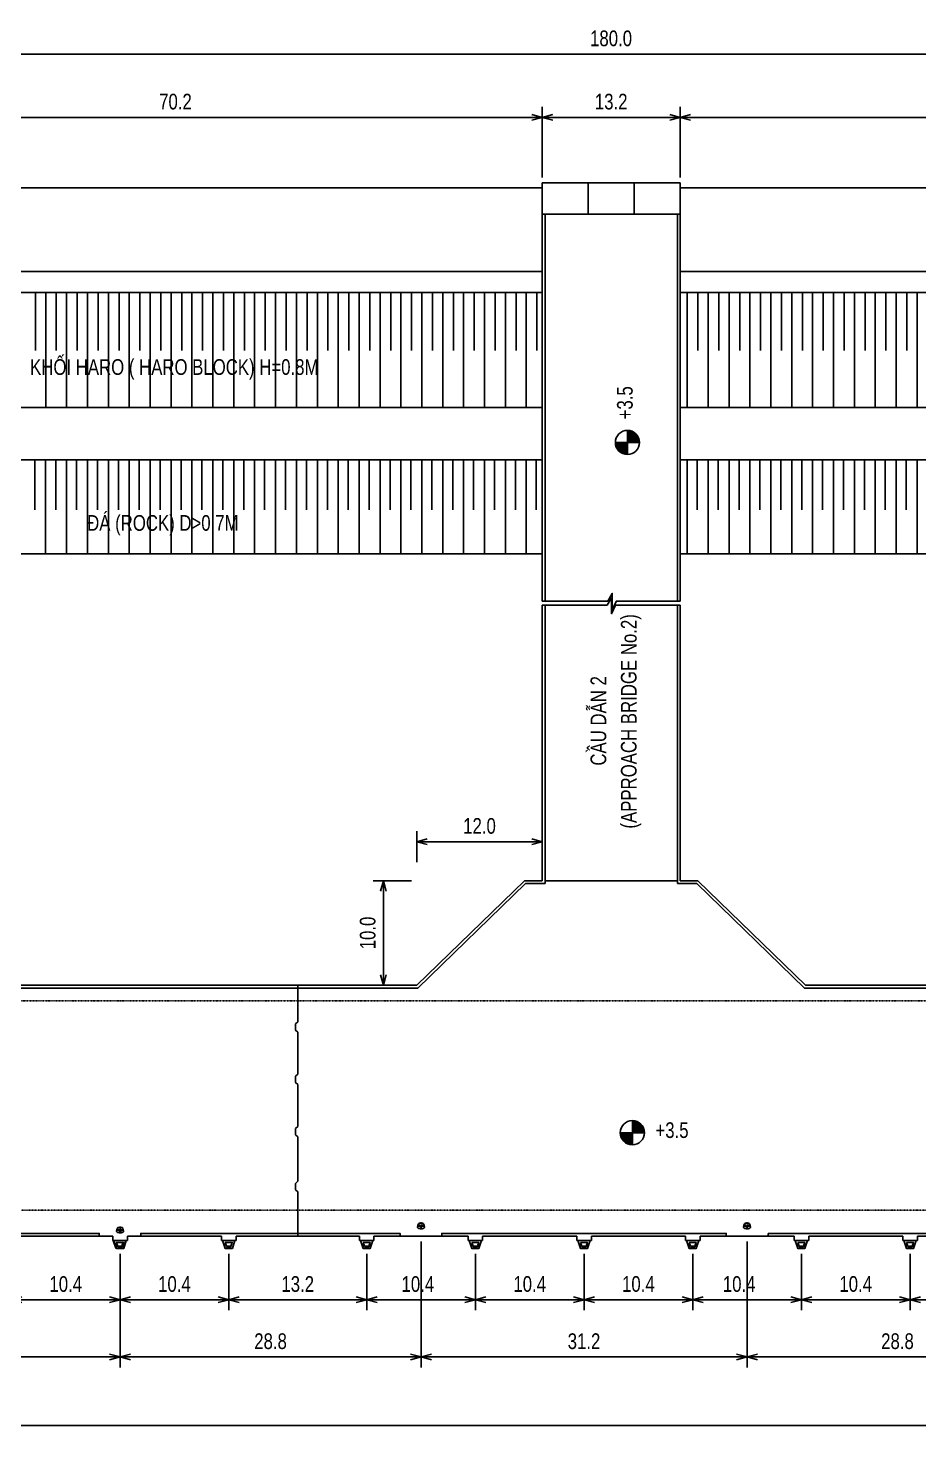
# Model space of a CAD drawing. Header units: millimetres. Extents: x -219544 to 1876052, y -110495 to 144706.
# Drawn here: x -138421 to -53174, y -1960 to 132669 of the extents above; entities that cross this region are included whole.
import ezdxf
from ezdxf.enums import TextEntityAlignment as Align

# ---------------------------------------------------------------- set-up
doc = ezdxf.new("R2010")
doc.units = ezdxf.units.MM
doc.header["$LTSCALE"] = 3
doc.header["$MEASUREMENT"] = 0
for name, pattern in [('CENTER', [2, 1.25, -0.25, 0.25, -0.25]), ('DASHDOTX2', [2, 1, -0.5, 0, -0.5]), ('HIDDEN', [0.375, 0.25, -0.125])]:
    doc.linetypes.add(name, pattern=pattern)
doc.layers.get('0').update_dxf_attribs({"linetype": 'CONTINUOUS'})
doc.layers.get('DEFPOINTS').update_dxf_attribs({"linetype": 'CONTINUOUS'})
for name, color, linetype in [('BELT', 6, 'CONTINUOUS'), ('BORDER', 10, 'CONTINUOUS'), ('CENTER', 1, 'CENTER'), ('DIM-HATCH', 2, 'CONTINUOUS'), ('FRAME', 1, 'CONTINUOUS'), ('MAINLINE', 1, 'CONTINUOUS'), ('point hai do', 105, 'CONTINUOUS')]:
    doc.layers.add(name, color=color, linetype=linetype)
doc.styles.add('TXT3', font='vn_vni.shx', dxfattribs={"width": 0.8})
doc.dimstyles.get("Standard").update_dxf_attribs({"dimtxt": 1500, "dimasz": 1000, "dimexe": 1000, "dimexo": 500, "dimgap": 750, "dimtad": 1, "dimdec": 1, "dimlfac": 0.001, "dimzin": 0, "dimdsep": 46, "dimtxsty": 'TXT3', "dimblk": 'OPEN30', "dimcen": 1500, "dimadec": 0, "dimazin": 0, "dimtfac": 0.75, "dimtdec": 1, "dimtmove": 2, "dimatfit": 3, "dimldrblk": 'OPEN30', "dimfxl": 1, "dimtolj": 1, "dimtzin": 0, "dimarcsym": 0})

# ---------------------------------------------------------------- blocks, each defined once
blk = doc.blocks.new('_Open30')
at = {"color": 0, "linetype": 'ByBlock', "lineweight": -2}
for p, q in [((-1, 0.27), (0, 0)), ((0, 0), (-1, -0.27)), ((0, 0), (-1, 0))]:
    blk.add_line(p, q, dxfattribs=at)
blk = doc.blocks.new('*D27')
at = {"color": 0, "lineweight": -2}
for p, q in [((-89220, 118381), (-89220, 125135)), ((-88220, 124135), (-77020, 124135)), ((-76020, 118381), (-76020, 125135))]:
    blk.add_line(p, q, dxfattribs=at)
at = {"layer": 'DEFPOINTS', "color": 0}
for p in [(-76020, 124135), (-89220, 117881), (-76020, 117881)]:
    blk.add_point(p, dxfattribs=at)
at = {"color": 0, "lineweight": -2, "xscale": 1000, "yscale": 1000, "zscale": 1000, "rotation": 180}
blk.add_blockref('_Open30', (-89220, 124135), dxfattribs=at)
at = {"color": 0, "lineweight": -2, "xscale": 1000, "yscale": 1000, "zscale": 1000}
blk.add_blockref('_Open30', (-76020, 124135), dxfattribs=at)
at = {"color": 0, "insert": (-82620, 125635), "char_height": 1500, "attachment_point": 5, "style": 'TXT3'}
blk.add_mtext('\\A1;13.2', dxfattribs=at)
blk = doc.blocks.new('*D32')
at = {"color": 0, "lineweight": -2}
for p, q in [((-101220, 52893), (-101220, 55863)), ((-89220, 52893), (-89220, 55863)), ((-90220, 54863), (-100220, 54863))]:
    blk.add_line(p, q, dxfattribs=at)
at = {"layer": 'DEFPOINTS', "color": 0}
for p in [(-101220, 54863), (-101220, 52393), (-89220, 52393)]:
    blk.add_point(p, dxfattribs=at)
at = {"color": 0, "lineweight": -2, "xscale": 1000, "yscale": 1000, "zscale": 1000, "rotation": 180}
blk.add_blockref('_Open30', (-101220, 54863), dxfattribs=at)
at = {"color": 0, "lineweight": -2, "xscale": 1000, "yscale": 1000, "zscale": 1000}
blk.add_blockref('_Open30', (-89220, 54863), dxfattribs=at)
at = {"color": 0, "insert": (-95220, 56363), "char_height": 1500, "attachment_point": 5, "style": 'TXT3'}
blk.add_mtext('\\A1;12.0', dxfattribs=at)
blk = doc.blocks.new('*D33')
at = {"color": 0, "lineweight": -2}
for p, q in [((-101746, 51133), (-105415, 51133)), ((-104415, 50133), (-104415, 42133)), ((-101746, 41133), (-105415, 41133))]:
    blk.add_line(p, q, dxfattribs=at)
at = {"layer": 'DEFPOINTS', "color": 0}
for p in [(-101246, 51133), (-104415, 41133), (-101246, 41133)]:
    blk.add_point(p, dxfattribs=at)
at = {"color": 0, "lineweight": -2, "xscale": 1000, "yscale": 1000, "zscale": 1000}
for p, rotation in [((-104415, 51133), 90), ((-104415, 41133), 270)]:
    blk.add_blockref('_Open30', p, dxfattribs=dict(at, rotation=rotation))
at = {"color": 0, "insert": (-105915, 46133), "char_height": 1500, "attachment_point": 5, "rotation": 90, "style": 'TXT3'}
blk.add_mtext('\\A1;10.0', dxfattribs=at)
blk = doc.blocks.new('75t')
at = {"layer": 'BELT'}
for p, q in [((-336, -124), (-308, 26)), ((-300, 50), (-246, 144)), ((-246, 144), (-221, 187)), ((-182, 221), (-117, 244)), ((175, 244), (-175, 244)), ((-117, 244), (-25, 277)), ((25, 277), (117, 244)), ((117, 244), (182, 221)), ((221, 187), (246, 144)), ((246, 144), (300, 50)), ((308, 26), (336, -124)), ((95, -281), (-95, -281))]:
    blk.add_line(p, q, dxfattribs=at)
for centre, major_axis, start_param, end_param in [((-234, 12), (75, 0), 2.6248689, 2.9562161), ((-175, 169), (-75, 0), -1.5707958, 0.9489753), ((-156, 150), (-75, 0), -1.2252368, -0.5166912), ((-346, -70), (219, 0), 0.199595, 0.9489732), ((0, 206), (75, 0), 1.2252407, 1.9163519), ((0, 0), (-21.9, 0), 3.1415966, 9.4247819), ((346, -70), (-219, 0), -0.9489732, -0.199595), ((175, 169), (75, 0), -0.9489753, 1.5707958), ((156, 150), (75, 0), 0.5166912, 1.2252368), ((234, 12), (-75, 0), 3.3269692, 3.6583164), ((-262, -137), (-75, 0), -0.1853474, 0.7902464), ((-95, 31), (312, 0), 3.9318379, 4.7123883), ((0, 0), (-134, 0), 0.1995966, 2.941996), ((95, 31), (-312, 0), 1.570797, 2.3513474), ((262, -137), (75, 0), -0.7902464, 0.1853474)]:
    blk.add_ellipse(centre, major_axis=major_axis, ratio=0.9999999, start_param=start_param, end_param=end_param, dxfattribs=at)
at = {"layer": 'CENTER'}
for p, q in [((0, -302), (0, 306)), ((0, 144), (0, 269)), ((364, -25), (-364, -25))]:
    blk.add_line(p, q, dxfattribs=at)
blk = doc.blocks.new('*D36')
at = {"color": 0, "lineweight": -2}
for p, q in [((-172620, 10355), (-172620, -1960)), ((127380, 10355), (127380, -1960)), ((-171620, -960), (126380, -960))]:
    blk.add_line(p, q, dxfattribs=at)
at = {"layer": 'DEFPOINTS', "color": 0}
for p in [(-172620, 10855), (127380, 10855), (127380, -960)]:
    blk.add_point(p, dxfattribs=at)
at = {"color": 0, "lineweight": -2, "xscale": 1000, "yscale": 1000, "zscale": 1000, "rotation": 180}
blk.add_blockref('_Open30', (-172620, -960), dxfattribs=at)
at = {"color": 0, "lineweight": -2, "xscale": 1000, "yscale": 1000, "zscale": 1000}
blk.add_blockref('_Open30', (127380, -960), dxfattribs=at)
at = {"color": 0, "insert": (-22620, 540), "char_height": 1500, "attachment_point": 5, "style": 'TXT3'}
blk.add_mtext('\\A1;300.0', dxfattribs=at)
blk = doc.blocks.new('*D59')
at = {"color": 0, "lineweight": -2}
for p, q in [((-140020, 15462), (-140020, 10052)), ((-129620, 15462), (-129620, 10052)), ((-139020, 11052), (-130620, 11052))]:
    blk.add_line(p, q, dxfattribs=at)
at = {"layer": 'DEFPOINTS', "color": 0}
for p in [(-140020, 15962), (-129620, 15962), (-129620, 11052)]:
    blk.add_point(p, dxfattribs=at)
at = {"color": 0, "lineweight": -2, "xscale": 1000, "yscale": 1000, "zscale": 1000, "rotation": 180}
blk.add_blockref('_Open30', (-140020, 11052), dxfattribs=at)
at = {"color": 0, "lineweight": -2, "xscale": 1000, "yscale": 1000, "zscale": 1000}
blk.add_blockref('_Open30', (-129620, 11052), dxfattribs=at)
at = {"color": 0, "insert": (-134820, 12552), "char_height": 1500, "attachment_point": 5, "style": 'TXT3'}
blk.add_mtext('\\A1;10.4', dxfattribs=at)
blk = doc.blocks.new('*D60')
at = {"color": 0, "lineweight": -2}
for p, q in [((-129620, 15462), (-129620, 10052)), ((-119220, 15462), (-119220, 10052)), ((-128620, 11052), (-120220, 11052))]:
    blk.add_line(p, q, dxfattribs=at)
at = {"layer": 'DEFPOINTS', "color": 0}
for p in [(-129620, 15962), (-119220, 15962), (-119220, 11052)]:
    blk.add_point(p, dxfattribs=at)
at = {"color": 0, "lineweight": -2, "xscale": 1000, "yscale": 1000, "zscale": 1000, "rotation": 180}
blk.add_blockref('_Open30', (-129620, 11052), dxfattribs=at)
at = {"color": 0, "lineweight": -2, "xscale": 1000, "yscale": 1000, "zscale": 1000}
blk.add_blockref('_Open30', (-119220, 11052), dxfattribs=at)
at = {"color": 0, "insert": (-124420, 12552), "char_height": 1500, "attachment_point": 5, "style": 'TXT3'}
blk.add_mtext('\\A1;10.4', dxfattribs=at)
blk = doc.blocks.new('*D61')
at = {"color": 0, "lineweight": -2}
for p, q in [((-119220, 15462), (-119220, 10052)), ((-106020, 15462), (-106020, 10052)), ((-118220, 11052), (-107020, 11052))]:
    blk.add_line(p, q, dxfattribs=at)
at = {"layer": 'DEFPOINTS', "color": 0}
for p in [(-119220, 15962), (-106020, 15962), (-106020, 11052)]:
    blk.add_point(p, dxfattribs=at)
at = {"color": 0, "lineweight": -2, "xscale": 1000, "yscale": 1000, "zscale": 1000, "rotation": 180}
blk.add_blockref('_Open30', (-119220, 11052), dxfattribs=at)
at = {"color": 0, "lineweight": -2, "xscale": 1000, "yscale": 1000, "zscale": 1000}
blk.add_blockref('_Open30', (-106020, 11052), dxfattribs=at)
at = {"color": 0, "insert": (-112620, 12552), "char_height": 1500, "attachment_point": 5, "style": 'TXT3'}
blk.add_mtext('\\A1;13.2', dxfattribs=at)
blk = doc.blocks.new('*D62')
at = {"color": 0, "lineweight": -2}
for p, q in [((-106020, 15462), (-106020, 10052)), ((-95620, 15462), (-95620, 10052)), ((-105020, 11052), (-96620, 11052))]:
    blk.add_line(p, q, dxfattribs=at)
at = {"layer": 'DEFPOINTS', "color": 0}
for p in [(-106020, 15962), (-95620, 15962), (-95620, 11052)]:
    blk.add_point(p, dxfattribs=at)
at = {"color": 0, "lineweight": -2, "xscale": 1000, "yscale": 1000, "zscale": 1000, "rotation": 180}
blk.add_blockref('_Open30', (-106020, 11052), dxfattribs=at)
at = {"color": 0, "lineweight": -2, "xscale": 1000, "yscale": 1000, "zscale": 1000}
blk.add_blockref('_Open30', (-95620, 11052), dxfattribs=at)
at = {"color": 0, "insert": (-101122, 12552), "char_height": 1500, "attachment_point": 5, "style": 'TXT3'}
blk.add_mtext('\\A1;10.4', dxfattribs=at)
blk = doc.blocks.new('*D63')
at = {"color": 0, "lineweight": -2}
for p, q in [((-95620, 15462), (-95620, 10052)), ((-85220, 15462), (-85220, 10052)), ((-94620, 11052), (-86220, 11052))]:
    blk.add_line(p, q, dxfattribs=at)
at = {"layer": 'DEFPOINTS', "color": 0}
for p in [(-95620, 15962), (-85220, 15962), (-85220, 11052)]:
    blk.add_point(p, dxfattribs=at)
at = {"color": 0, "lineweight": -2, "xscale": 1000, "yscale": 1000, "zscale": 1000, "rotation": 180}
blk.add_blockref('_Open30', (-95620, 11052), dxfattribs=at)
at = {"color": 0, "lineweight": -2, "xscale": 1000, "yscale": 1000, "zscale": 1000}
blk.add_blockref('_Open30', (-85220, 11052), dxfattribs=at)
at = {"color": 0, "insert": (-90420, 12552), "char_height": 1500, "attachment_point": 5, "style": 'TXT3'}
blk.add_mtext('\\A1;10.4', dxfattribs=at)
blk = doc.blocks.new('*D64')
at = {"color": 0, "lineweight": -2}
for p, q in [((-85220, 15462), (-85220, 10052)), ((-74820, 15462), (-74820, 10052)), ((-84220, 11052), (-75820, 11052))]:
    blk.add_line(p, q, dxfattribs=at)
at = {"layer": 'DEFPOINTS', "color": 0}
for p in [(-85220, 15962), (-74820, 15962), (-74820, 11052)]:
    blk.add_point(p, dxfattribs=at)
at = {"color": 0, "lineweight": -2, "xscale": 1000, "yscale": 1000, "zscale": 1000, "rotation": 180}
blk.add_blockref('_Open30', (-85220, 11052), dxfattribs=at)
at = {"color": 0, "lineweight": -2, "xscale": 1000, "yscale": 1000, "zscale": 1000}
blk.add_blockref('_Open30', (-74820, 11052), dxfattribs=at)
at = {"color": 0, "insert": (-80020, 12552), "char_height": 1500, "attachment_point": 5, "style": 'TXT3'}
blk.add_mtext('\\A1;10.4', dxfattribs=at)
blk = doc.blocks.new('*D65')
at = {"color": 0, "lineweight": -2}
for p, q in [((-74820, 15462), (-74820, 10052)), ((-64420, 15462), (-64420, 10052)), ((-73820, 11052), (-65420, 11052))]:
    blk.add_line(p, q, dxfattribs=at)
at = {"layer": 'DEFPOINTS', "color": 0}
for p in [(-74820, 15962), (-64420, 15962), (-64420, 11052)]:
    blk.add_point(p, dxfattribs=at)
at = {"color": 0, "lineweight": -2, "xscale": 1000, "yscale": 1000, "zscale": 1000, "rotation": 180}
blk.add_blockref('_Open30', (-74820, 11052), dxfattribs=at)
at = {"color": 0, "lineweight": -2, "xscale": 1000, "yscale": 1000, "zscale": 1000}
blk.add_blockref('_Open30', (-64420, 11052), dxfattribs=at)
at = {"color": 0, "insert": (-70371, 12552), "char_height": 1500, "attachment_point": 5, "style": 'TXT3'}
blk.add_mtext('\\A1;10.4', dxfattribs=at)
blk = doc.blocks.new('*D66')
at = {"color": 0, "lineweight": -2}
for p, q in [((-64420, 15462), (-64420, 10052)), ((-54020, 15462), (-54020, 10052)), ((-63420, 11052), (-55020, 11052))]:
    blk.add_line(p, q, dxfattribs=at)
at = {"layer": 'DEFPOINTS', "color": 0}
for p in [(-64420, 15962), (-54020, 15962), (-54020, 11052)]:
    blk.add_point(p, dxfattribs=at)
at = {"color": 0, "lineweight": -2, "xscale": 1000, "yscale": 1000, "zscale": 1000, "rotation": 180}
blk.add_blockref('_Open30', (-64420, 11052), dxfattribs=at)
at = {"color": 0, "lineweight": -2, "xscale": 1000, "yscale": 1000, "zscale": 1000}
blk.add_blockref('_Open30', (-54020, 11052), dxfattribs=at)
at = {"color": 0, "insert": (-59220, 12552), "char_height": 1500, "attachment_point": 5, "style": 'TXT3'}
blk.add_mtext('\\A1;10.4', dxfattribs=at)
blk = doc.blocks.new('*D67')
at = {"color": 0, "lineweight": -2}
for p, q in [((-54020, 15462), (-54020, 10052)), ((-46020, 15462), (-46020, 10052)), ((-53020, 11052), (-47020, 11052))]:
    blk.add_line(p, q, dxfattribs=at)
at = {"layer": 'DEFPOINTS', "color": 0}
for p in [(-54020, 15962), (-46020, 15962), (-46020, 11052)]:
    blk.add_point(p, dxfattribs=at)
at = {"color": 0, "lineweight": -2, "xscale": 1000, "yscale": 1000, "zscale": 1000, "rotation": 180}
blk.add_blockref('_Open30', (-54020, 11052), dxfattribs=at)
at = {"color": 0, "lineweight": -2, "xscale": 1000, "yscale": 1000, "zscale": 1000}
blk.add_blockref('_Open30', (-46020, 11052), dxfattribs=at)
at = {"color": 0, "insert": (-50020, 12552), "char_height": 1500, "attachment_point": 5, "style": 'TXT3'}
blk.add_mtext('\\A1;8.0', dxfattribs=at)
blk = doc.blocks.new('*D87')
at = {"layer": 'DEFPOINTS', "color": 0}
for p in [(-89220, 124135), (-159420, 117881), (-89220, 117881)]:
    blk.add_point(p, dxfattribs=at)
at = {"layer": 'FRAME', "color": 0, "lineweight": -2}
for p, q in [((-159420, 118381), (-159420, 125135)), ((-158420, 124135), (-90220, 124135)), ((-89220, 118381), (-89220, 125135))]:
    blk.add_line(p, q, dxfattribs=at)
at = {"layer": 'FRAME', "color": 0, "lineweight": -2, "xscale": 1000, "yscale": 1000, "zscale": 1000, "rotation": 180}
blk.add_blockref('_Open30', (-159420, 124135), dxfattribs=at)
at = {"layer": 'FRAME', "color": 0, "lineweight": -2, "xscale": 1000, "yscale": 1000, "zscale": 1000}
blk.add_blockref('_Open30', (-89220, 124135), dxfattribs=at)
at = {"layer": 'FRAME', "color": 0, "insert": (-124320, 125635), "char_height": 1500, "attachment_point": 5, "style": 'TXT3'}
blk.add_mtext('\\A1;70.2', dxfattribs=at)
blk = doc.blocks.new('*D88')
at = {"layer": 'DEFPOINTS', "color": 0}
for p in [(-5846, 124135), (-76020, 117881), (-5846, 117881)]:
    blk.add_point(p, dxfattribs=at)
at = {"layer": 'FRAME', "color": 0, "lineweight": -2}
for p, q in [((-76020, 118381), (-76020, 125135)), ((-75020, 124135), (-6846, 124135)), ((-5846, 118381), (-5846, 125135))]:
    blk.add_line(p, q, dxfattribs=at)
at = {"layer": 'FRAME', "color": 0, "lineweight": -2, "xscale": 1000, "yscale": 1000, "zscale": 1000, "rotation": 180}
blk.add_blockref('_Open30', (-76020, 124135), dxfattribs=at)
at = {"layer": 'FRAME', "color": 0, "lineweight": -2, "xscale": 1000, "yscale": 1000, "zscale": 1000}
blk.add_blockref('_Open30', (-5846, 124135), dxfattribs=at)
at = {"layer": 'FRAME', "color": 0, "insert": (-40933, 125635), "char_height": 1500, "attachment_point": 5, "style": 'TXT3'}
blk.add_mtext('\\A1;70.2', dxfattribs=at)
blk = doc.blocks.new('*D89')
at = {"color": 0, "lineweight": -2}
for p, q in [((-172620, 122453), (-172620, 131184)), ((7354, 122453), (7354, 131184)), ((-171620, 130184), (6354, 130184))]:
    blk.add_line(p, q, dxfattribs=at)
at = {"layer": 'DEFPOINTS', "color": 0}
for p in [(7354, 130184), (-172620, 121953), (7354, 121953)]:
    blk.add_point(p, dxfattribs=at)
at = {"color": 0, "lineweight": -2, "xscale": 1000, "yscale": 1000, "zscale": 1000, "rotation": 180}
blk.add_blockref('_Open30', (-172620, 130184), dxfattribs=at)
at = {"color": 0, "lineweight": -2, "xscale": 1000, "yscale": 1000, "zscale": 1000}
blk.add_blockref('_Open30', (7354, 130184), dxfattribs=at)
at = {"color": 0, "insert": (-82633, 131684), "char_height": 1500, "attachment_point": 5, "style": 'TXT3'}
blk.add_mtext('\\A1;180.0', dxfattribs=at)
blk = doc.blocks.new('*D90')
at = {"layer": 'DEFPOINTS', "color": 0}
for p in [(-171220, 15962), (-129620, 15962), (-129620, 5582)]:
    blk.add_point(p, dxfattribs=at)
at = {"layer": 'FRAME', "color": 0, "lineweight": -2}
for p, q in [((-171220, 15462), (-171220, 4582)), ((-129620, 15462), (-129620, 4582)), ((-170220, 5582), (-130620, 5582))]:
    blk.add_line(p, q, dxfattribs=at)
at = {"layer": 'FRAME', "color": 0, "lineweight": -2, "xscale": 1000, "yscale": 1000, "zscale": 1000, "rotation": 180}
blk.add_blockref('_Open30', (-171220, 5582), dxfattribs=at)
at = {"layer": 'FRAME', "color": 0, "lineweight": -2, "xscale": 1000, "yscale": 1000, "zscale": 1000}
blk.add_blockref('_Open30', (-129620, 5582), dxfattribs=at)
at = {"layer": 'FRAME', "color": 0, "insert": (-150420, 7082), "char_height": 1500, "attachment_point": 5, "style": 'TXT3'}
blk.add_mtext('\\A1;41.6', dxfattribs=at)
blk = doc.blocks.new('*D91')
at = {"layer": 'DEFPOINTS', "color": 0}
for p in [(-100820, 17133), (-129620, 15962), (-100820, 5582)]:
    blk.add_point(p, dxfattribs=at)
at = {"layer": 'FRAME', "color": 0, "lineweight": -2}
for p, q in [((-100820, 16633), (-100820, 4582)), ((-129620, 15462), (-129620, 4582)), ((-128620, 5582), (-101820, 5582))]:
    blk.add_line(p, q, dxfattribs=at)
at = {"layer": 'FRAME', "color": 0, "lineweight": -2, "xscale": 1000, "yscale": 1000, "zscale": 1000, "rotation": 180}
blk.add_blockref('_Open30', (-129620, 5582), dxfattribs=at)
at = {"layer": 'FRAME', "color": 0, "lineweight": -2, "xscale": 1000, "yscale": 1000, "zscale": 1000}
blk.add_blockref('_Open30', (-100820, 5582), dxfattribs=at)
at = {"layer": 'FRAME', "color": 0, "insert": (-115220, 7082), "char_height": 1500, "attachment_point": 5, "style": 'TXT3'}
blk.add_mtext('\\A1;28.8', dxfattribs=at)
blk = doc.blocks.new('*D92')
at = {"layer": 'DEFPOINTS', "color": 0}
for p in [(-100820, 17133), (-69620, 17133), (-69620, 5582)]:
    blk.add_point(p, dxfattribs=at)
at = {"layer": 'FRAME', "color": 0, "lineweight": -2}
for p, q in [((-100820, 16633), (-100820, 4582)), ((-69620, 16633), (-69620, 4582)), ((-99820, 5582), (-70620, 5582))]:
    blk.add_line(p, q, dxfattribs=at)
at = {"layer": 'FRAME', "color": 0, "lineweight": -2, "xscale": 1000, "yscale": 1000, "zscale": 1000, "rotation": 180}
blk.add_blockref('_Open30', (-100820, 5582), dxfattribs=at)
at = {"layer": 'FRAME', "color": 0, "lineweight": -2, "xscale": 1000, "yscale": 1000, "zscale": 1000}
blk.add_blockref('_Open30', (-69620, 5582), dxfattribs=at)
at = {"layer": 'FRAME', "color": 0, "insert": (-85220, 7082), "char_height": 1500, "attachment_point": 5, "style": 'TXT3'}
blk.add_mtext('\\A1;31.2', dxfattribs=at)
blk = doc.blocks.new('*D93')
at = {"layer": 'DEFPOINTS', "color": 0}
for p in [(-69620, 17133), (-40820, 17133), (-40820, 5582)]:
    blk.add_point(p, dxfattribs=at)
at = {"layer": 'FRAME', "color": 0, "lineweight": -2}
for p, q in [((-69620, 16633), (-69620, 4582)), ((-40820, 16633), (-40820, 4582)), ((-68620, 5582), (-41820, 5582))]:
    blk.add_line(p, q, dxfattribs=at)
at = {"layer": 'FRAME', "color": 0, "lineweight": -2, "xscale": 1000, "yscale": 1000, "zscale": 1000, "rotation": 180}
blk.add_blockref('_Open30', (-69620, 5582), dxfattribs=at)
at = {"layer": 'FRAME', "color": 0, "lineweight": -2, "xscale": 1000, "yscale": 1000, "zscale": 1000}
blk.add_blockref('_Open30', (-40820, 5582), dxfattribs=at)
at = {"layer": 'FRAME', "color": 0, "insert": (-55220, 7082), "char_height": 1500, "attachment_point": 5, "style": 'TXT3'}
blk.add_mtext('\\A1;28.8', dxfattribs=at)

msp = doc.modelspace()

# ---------------------------------------------------------------- hatches: boundary and pattern name
at = {"layer": 'point hai do'}
h = msp.add_hatch(dxfattribs=at)
h.set_pattern_fill('ANSI31', color=1, scale=375, style=0)
h.set_pattern_definition([(45, (-188224984.655, -677307952.914), (-33.145630368, 33.145630368), [])])
h.paths.add_polyline_path([(-81064.34, 91887.77), (-81064.34, 93044.94), (-82221.5, 93044.94, 0.414213562)])
h.paths.add_polyline_path([(-79907.17, 93044.94, 0.414213562), (-81064.34, 94202.1), (-81064.34, 93044.94)])
h = msp.add_hatch(dxfattribs=at)
h.set_pattern_fill('ANSI31', color=1, scale=375, style=0)
h.set_pattern_definition([(45, (-188224513.21, -677373969.54), (-33.145630368, 33.145630368), [])])
h.paths.add_polyline_path([(-80592.89, 25871.14), (-80592.89, 27028.31), (-81750.06, 27028.31, 0.414213562)])
h.paths.add_polyline_path([(-79435.72, 27028.31, 0.414213562), (-80592.89, 28185.48), (-80592.89, 27028.31)])

# ---------------------------------------------------------------- linework, layer by layer
at = {"layer": 'DIM-HATCH', "color": 1}
for p, q in [((-130320.31, 17133.04), (-139320.31, 17133.04)), ((-128920.31, 16733.04), (-130320.31, 16733.04)), ((-119920.31, 17133.04), (-128920.31, 17133.04)), ((-118520.31, 16733.04), (-119920.31, 16733.04)), ((-106720.31, 17133.04), (-118520.31, 17133.04)), ((-105320.31, 16733.04), (-106720.31, 16733.04)), ((-96320.31, 17133.04), (-105320.31, 17133.04)), ((-94920.31, 16733.04), (-96320.31, 16733.04)), ((-85920.31, 17133.04), (-94920.31, 17133.04)), ((-84520.31, 16733.04), (-85920.31, 16733.04)), ((-75520.31, 17133.04), (-84520.31, 17133.04)), ((-74120.31, 16733.04), (-75520.31, 16733.04)), ((-65120.31, 17133.04), (-74120.31, 17133.04)), ((-63720.31, 16733.04), (-65120.31, 16733.04)), ((-54720.31, 17133.04), (-63720.31, 17133.04)), ((-53320.31, 16733.04), (-54720.31, 16733.04)), ((-46720.31, 17133.04), (-53320.31, 17133.04))]:
    msp.add_line(p, q, dxfattribs=at)
at = {"layer": 'DIM-HATCH', "color": 8}
for points in [[(-137722.45, 107374.24), (-137722.45, 101830.05)], [(-136741.37, 107374.24), (-136741.37, 96413.31)], [(-135722.45, 107374.24), (-135722.45, 101830.05)], [(-134741.37, 107374.24), (-134741.37, 96413.31)], [(-133722.45, 107374.24), (-133722.45, 101830.05)], [(-132741.37, 107374.24), (-132741.37, 96413.31)], [(-131722.45, 107374.24), (-131722.45, 101830.05)], [(-130741.37, 107374.24), (-130741.37, 96413.31)], [(-129722.45, 107374.24), (-129722.45, 101830.05)], [(-128741.37, 107374.24), (-128741.37, 96413.31)], [(-127722.45, 107374.24), (-127722.45, 101830.05)], [(-126741.37, 107374.24), (-126741.37, 96413.31)], [(-125722.45, 107374.24), (-125722.45, 101830.05)], [(-124741.37, 107374.24), (-124741.37, 96413.31)], [(-123722.45, 107374.24), (-123722.45, 101830.05)], [(-122741.37, 107374.24), (-122741.37, 96413.31)], [(-121722.45, 107374.24), (-121722.45, 101830.05)], [(-120741.37, 107374.24), (-120741.37, 96413.31)], [(-119722.45, 107374.24), (-119722.45, 101830.05)], [(-118741.37, 107374.24), (-118741.37, 96413.31)], [(-117722.45, 107374.24), (-117722.45, 101830.05)], [(-116741.37, 107374.24), (-116741.37, 96413.31)], [(-115722.45, 107374.24), (-115722.45, 101830.05)], [(-114741.37, 107374.24), (-114741.37, 96413.31)], [(-113722.45, 107374.24), (-113722.45, 101830.05)], [(-112741.37, 107374.24), (-112741.37, 96413.31)], [(-111722.45, 107374.24), (-111722.45, 101830.05)], [(-110741.37, 107374.24), (-110741.37, 96413.31)], [(-109722.45, 107374.24), (-109722.45, 101830.05)], [(-108741.37, 107374.24), (-108741.37, 96413.31)], [(-107722.45, 107374.24), (-107722.45, 101830.05)], [(-106741.37, 107374.24), (-106741.37, 96413.31)], [(-105722.45, 107374.24), (-105722.45, 101830.05)], [(-104741.37, 107374.24), (-104741.37, 96413.31)], [(-103722.45, 107374.24), (-103722.45, 101830.05)], [(-102741.37, 107374.24), (-102741.37, 96413.31)], [(-101722.45, 107374.24), (-101722.45, 101830.05)], [(-100741.37, 107374.24), (-100741.37, 96413.31)], [(-99722.45, 107374.24), (-99722.45, 101830.05)], [(-98741.37, 107374.24), (-98741.37, 96413.31)], [(-97722.45, 107374.24), (-97722.45, 101830.05)], [(-96741.37, 107374.24), (-96741.37, 96413.31)], [(-95722.45, 107374.24), (-95722.45, 101830.05)], [(-94741.37, 107374.24), (-94741.37, 96413.31)], [(-93722.45, 107374.24), (-93722.45, 101830.05)], [(-92741.37, 107374.24), (-92741.37, 96413.31)], [(-91722.45, 107374.24), (-91722.45, 101830.05)], [(-90741.37, 107374.24), (-90741.37, 96413.31)], [(-89722.45, 107374.24), (-89722.45, 101830.05)], [(-75341.37, 107374.24), (-75341.37, 96413.31)], [(-74322.45, 107374.24), (-74322.45, 101830.05)], [(-73341.37, 107374.24), (-73341.37, 96413.31)], [(-72322.45, 107374.24), (-72322.45, 101830.05)], [(-71341.37, 107374.24), (-71341.37, 96413.31)], [(-70322.45, 107374.24), (-70322.45, 101830.05)], [(-69341.37, 107374.24), (-69341.37, 96413.31)], [(-68322.45, 107374.24), (-68322.45, 101830.05)], [(-67341.37, 107374.24), (-67341.37, 96413.31)], [(-66322.45, 107374.24), (-66322.45, 101830.05)], [(-65341.37, 107374.24), (-65341.37, 96413.31)], [(-64322.45, 107374.24), (-64322.45, 101830.05)], [(-63341.37, 107374.24), (-63341.37, 96413.31)], [(-62322.45, 107374.24), (-62322.45, 101830.05)], [(-61341.37, 107374.24), (-61341.37, 96413.31)], [(-60322.45, 107374.24), (-60322.45, 101830.05)], [(-59341.37, 107374.24), (-59341.37, 96413.31)], [(-58322.45, 107374.24), (-58322.45, 101830.05)], [(-57341.37, 107374.24), (-57341.37, 96413.31)], [(-56322.45, 107374.24), (-56322.45, 101830.05)], [(-55341.37, 107374.24), (-55341.37, 96413.31)], [(-54322.45, 107374.24), (-54322.45, 101830.05)], [(-53341.37, 107374.24), (-53341.37, 96413.31)], [(-137785.04, 91374.24), (-137785.04, 86603.96)], [(-136742.8, 91374.24), (-136742.8, 82386.45)], [(-135785.04, 91374.24), (-135785.04, 86603.96)], [(-134742.8, 91374.24), (-134742.8, 82386.45)], [(-133785.04, 91374.24), (-133785.04, 86603.96)], [(-132742.8, 91374.24), (-132742.8, 82386.45)], [(-131785.04, 91374.24), (-131785.04, 86603.96)], [(-130742.8, 91374.24), (-130742.8, 82386.45)], [(-129785.04, 91374.24), (-129785.04, 86603.96)], [(-128742.8, 91374.24), (-128742.8, 82386.45)], [(-127785.04, 91374.24), (-127785.04, 86603.96)], [(-126742.8, 91374.24), (-126742.8, 82386.45)], [(-125785.04, 91374.24), (-125785.04, 86603.96)], [(-124742.8, 91374.24), (-124742.8, 82386.45)], [(-123785.04, 91374.24), (-123785.04, 86603.96)], [(-122742.8, 91374.24), (-122742.8, 82386.45)], [(-121785.04, 91374.24), (-121785.04, 86603.96)], [(-120742.8, 91374.24), (-120742.8, 82386.45)], [(-119785.04, 91374.24), (-119785.04, 86603.96)], [(-118742.8, 91374.24), (-118742.8, 82386.45)], [(-117785.04, 91374.24), (-117785.04, 86603.96)], [(-116742.8, 91374.24), (-116742.8, 82386.45)], [(-115785.04, 91374.24), (-115785.04, 86603.96)], [(-114742.8, 91374.24), (-114742.8, 82386.45)], [(-113785.04, 91374.24), (-113785.04, 86603.96)], [(-112742.8, 91374.24), (-112742.8, 82386.45)], [(-111785.04, 91374.24), (-111785.04, 86603.96)], [(-110742.8, 91374.24), (-110742.8, 82386.45)], [(-109785.04, 91374.24), (-109785.04, 86603.96)], [(-108742.8, 91374.24), (-108742.8, 82386.45)], [(-107785.04, 91374.24), (-107785.04, 86603.96)], [(-106742.8, 91374.24), (-106742.8, 82386.45)], [(-105785.04, 91374.24), (-105785.04, 86603.96)], [(-104742.8, 91374.24), (-104742.8, 82386.45)], [(-103785.04, 91374.24), (-103785.04, 86603.96)], [(-102742.8, 91374.24), (-102742.8, 82386.45)], [(-101785.04, 91374.24), (-101785.04, 86603.96)], [(-100742.8, 91374.24), (-100742.8, 82386.45)], [(-99785.04, 91374.24), (-99785.04, 86603.96)], [(-98742.8, 91374.24), (-98742.8, 82386.45)], [(-97785.04, 91374.24), (-97785.04, 86603.96)], [(-96742.8, 91374.24), (-96742.8, 82386.45)], [(-95785.04, 91374.24), (-95785.04, 86603.96)], [(-94742.8, 91374.24), (-94742.8, 82386.45)], [(-93785.04, 91374.24), (-93785.04, 86603.96)], [(-92742.8, 91374.24), (-92742.8, 82386.45)], [(-91785.04, 91374.24), (-91785.04, 86603.96)], [(-90742.8, 91374.24), (-90742.8, 82386.45)], [(-89785.04, 91374.24), (-89785.04, 86603.96)], [(-75342.8, 91374.24), (-75342.8, 82386.45)], [(-74385.04, 91374.24), (-74385.04, 86603.96)], [(-73342.8, 91374.24), (-73342.8, 82386.45)], [(-72385.04, 91374.24), (-72385.04, 86603.96)], [(-71342.8, 91374.24), (-71342.8, 82386.45)], [(-70385.04, 91374.24), (-70385.04, 86603.96)], [(-69342.8, 91374.24), (-69342.8, 82386.45)], [(-68385.04, 91374.24), (-68385.04, 86603.96)], [(-67342.8, 91374.24), (-67342.8, 82386.45)], [(-66385.04, 91374.24), (-66385.04, 86603.96)], [(-65342.8, 91374.24), (-65342.8, 82386.45)], [(-64385.04, 91374.24), (-64385.04, 86603.96)], [(-63342.8, 91374.24), (-63342.8, 82386.45)], [(-62385.04, 91374.24), (-62385.04, 86603.96)], [(-61342.8, 91374.24), (-61342.8, 82386.45)], [(-60385.04, 91374.24), (-60385.04, 86603.96)], [(-59342.8, 91374.24), (-59342.8, 82386.45)], [(-58385.04, 91374.24), (-58385.04, 86603.96)], [(-57342.8, 91374.24), (-57342.8, 82386.45)], [(-56385.04, 91374.24), (-56385.04, 86603.96)], [(-55342.8, 91374.24), (-55342.8, 82386.45)], [(-54385.04, 91374.24), (-54385.04, 86603.96)], [(-53342.8, 91374.24), (-53342.8, 82386.45)]]:
    msp.add_lwpolyline(points, dxfattribs=at)
at = {"layer": 'DIM-HATCH', "color": 1}
for points in [[(-130320.31, 16733.04), (-130320.31, 17133.04)], [(-128920.31, 16733.04), (-128920.31, 17133.04)], [(-119920.31, 16733.04), (-119920.31, 17133.04)], [(-118520.31, 16733.04), (-118520.31, 17133.04)], [(-106720.31, 16733.04), (-106720.31, 17133.04)], [(-105320.31, 16733.04), (-105320.31, 17133.04)], [(-96320.31, 16733.04), (-96320.31, 17133.04)], [(-94920.31, 16733.04), (-94920.31, 17133.04)], [(-85920.31, 16733.04), (-85920.31, 17133.04)], [(-84520.31, 16733.04), (-84520.31, 17133.04)], [(-75520.31, 16733.04), (-75520.31, 17133.04)], [(-74120.31, 16733.04), (-74120.31, 17133.04)], [(-65120.31, 16733.04), (-65120.31, 17133.04)], [(-63720.31, 16733.04), (-63720.31, 17133.04)], [(-54720.31, 16733.04), (-54720.31, 17133.04)], [(-53320.31, 16733.04), (-53320.31, 17133.04)]]:
    msp.add_lwpolyline(points, dxfattribs=at)
at = {"layer": 'DIM-HATCH', "color": 4}
for points in [[(-130270.58, 16733.04), (-129076.48, 16733.04), (-129326.48, 15983.04), (-130020.58, 15983.04)], [(-130216.93, 16711.98), (-129022.83, 16711.98), (-129272.83, 15961.98), (-129966.93, 15961.98)], [(-130001.46, 16539.07), (-129345.59, 16539.07), (-129466.28, 16177.01), (-129880.77, 16177.01)], [(-129947.82, 16518.01), (-129291.95, 16518.01), (-129412.64, 16155.95), (-129827.13, 16155.95)], [(-119817.36, 16733.04), (-118623.26, 16733.04), (-118873.26, 15983.04), (-119567.36, 15983.04)], [(-119816.93, 16711.98), (-118622.83, 16711.98), (-118872.83, 15961.98), (-119566.93, 15961.98)], [(-119548.25, 16539.07), (-118892.38, 16539.07), (-119013.07, 16177.01), (-119427.56, 16177.01)], [(-119547.82, 16518.01), (-118891.95, 16518.01), (-119012.64, 16155.95), (-119427.13, 16155.95)], [(-106617.36, 16733.04), (-105423.26, 16733.04), (-105673.26, 15983.04), (-106367.36, 15983.04)], [(-106616.93, 16711.98), (-105422.83, 16711.98), (-105672.83, 15961.98), (-106366.93, 15961.98)], [(-106348.25, 16539.07), (-105692.38, 16539.07), (-105813.07, 16177.01), (-106227.56, 16177.01)], [(-106347.82, 16518.01), (-105691.95, 16518.01), (-105812.64, 16155.95), (-106227.13, 16155.95)], [(-96217.36, 16733.04), (-95023.26, 16733.04), (-95273.26, 15983.04), (-95967.36, 15983.04)], [(-96216.93, 16711.98), (-95022.83, 16711.98), (-95272.83, 15961.98), (-95966.93, 15961.98)], [(-95948.25, 16539.07), (-95292.38, 16539.07), (-95413.07, 16177.01), (-95827.56, 16177.01)], [(-95947.82, 16518.01), (-95291.95, 16518.01), (-95412.64, 16155.95), (-95827.13, 16155.95)], [(-85817.36, 16733.04), (-84623.26, 16733.04), (-84873.26, 15983.04), (-85567.36, 15983.04)], [(-85816.93, 16711.98), (-84622.83, 16711.98), (-84872.83, 15961.98), (-85566.93, 15961.98)], [(-85548.25, 16539.07), (-84892.38, 16539.07), (-85013.07, 16177.01), (-85427.56, 16177.01)], [(-85547.82, 16518.01), (-84891.95, 16518.01), (-85012.64, 16155.95), (-85427.13, 16155.95)], [(-75417.36, 16733.04), (-74223.26, 16733.04), (-74473.26, 15983.04), (-75167.36, 15983.04)], [(-75416.93, 16711.98), (-74222.83, 16711.98), (-74472.83, 15961.98), (-75166.93, 15961.98)], [(-75148.25, 16539.07), (-74492.38, 16539.07), (-74613.07, 16177.01), (-75027.56, 16177.01)], [(-75147.82, 16518.01), (-74491.95, 16518.01), (-74612.64, 16155.95), (-75027.13, 16155.95)], [(-65017.36, 16733.04), (-63823.26, 16733.04), (-64073.26, 15983.04), (-64767.36, 15983.04)], [(-65016.93, 16711.98), (-63822.83, 16711.98), (-64072.83, 15961.98), (-64766.93, 15961.98)], [(-64748.25, 16539.07), (-64092.38, 16539.07), (-64213.07, 16177.01), (-64627.56, 16177.01)], [(-64747.82, 16518.01), (-64091.95, 16518.01), (-64212.64, 16155.95), (-64627.13, 16155.95)], [(-54617.36, 16733.04), (-53423.26, 16733.04), (-53673.26, 15983.04), (-54367.36, 15983.04)], [(-54616.93, 16711.98), (-53422.83, 16711.98), (-53672.83, 15961.98), (-54366.93, 15961.98)], [(-54348.25, 16539.07), (-53692.38, 16539.07), (-53813.07, 16177.01), (-54227.56, 16177.01)], [(-54347.82, 16518.01), (-53691.95, 16518.01), (-53812.64, 16155.95), (-54227.13, 16155.95)]]:
    msp.add_lwpolyline(points, close=True, dxfattribs=at)
at = {"layer": 'DIM-HATCH', "color": 1, "linetype": 'HIDDEN'}
msp.add_lwpolyline([(-42820.31, 17400.24), (-67610.11, 17400.24), (-67610.11, 17133.04)], dxfattribs=at)
at = {"layer": 'MAINLINE'}
for p, q in [((-76020.31, 117881.47), (-89220.31, 117881.47)), ((-76020.31, 114881.47), (-89220.31, 114881.47))]:
    msp.add_line(p, q, dxfattribs=at)
at = {"layer": 'MAINLINE', "color": 1}
for p, q in [((-101112.02, 40866.04), (-150741.02, 40866.04)), ((-101220.31, 41133.04), (-150620.31, 41133.04)), ((-36912.54, 40866.04), (-64128.6, 40866.04)), ((-36912.54, 41133.04), (-64020.31, 41133.04))]:
    msp.add_line(p, q, dxfattribs=at)
at = {"layer": 'MAINLINE', "color": 1, "linetype": 'DASHDOTX2'}
for p, q in [((-171120.31, 39633.04), (7379.69, 39633.04)), ((-37616.38, 19633.04), (-171120.31, 19633.04))]:
    msp.add_line(p, q, dxfattribs=at)
at = {"layer": 'MAINLINE', "color": 4}
for points in [[(-159420.31, 117386.45), (-89220.31, 117386.45)], [(-76020.31, 117386.45), (-37616.38, 117386.45)], [(-159420.31, 109386.45), (-89220.31, 109386.45)], [(-76020.31, 109386.45), (-37616.38, 109386.45)], [(-89220.31, 77881.28), (-82941.28, 77881.28), (-82511.94, 78606.47), (-82511.94, 77070.77), (-82127.35, 77881.28), (-76020.31, 77881.28)], [(-89220.31, 77476.26), (-83013.95, 77476.26), (-82584.61, 78201.45), (-82584.61, 76665.76), (-82200.02, 77476.26), (-76020.31, 77476.26)]]:
    msp.add_lwpolyline(points, dxfattribs=at)
at = {"layer": 'MAINLINE', "color": 1}
for points in [[(-89220.31, 117881.47), (-89220.31, 77881.28)], [(-84820.31, 114881.47), (-84820.31, 117881.47)], [(-80420.31, 114881.47), (-80420.31, 117881.47)], [(-76020.31, 117881.47), (-76020.31, 77881.28)], [(-88953.31, 114881.47), (-88953.31, 77881.28)], [(-76287.31, 114881.47), (-76287.31, 77881.28)], [(-89220.31, 77476.26), (-89220.31, 51133.04)], [(-88953.31, 77476.26), (-88953.31, 50866.04)], [(-76287.31, 77476.26), (-76287.31, 50866.04)], [(-76020.31, 77476.26), (-76020.31, 51133.04)], [(-90920.31, 51133.04), (-101220.31, 41133.04)], [(-90812.02, 50866.04), (-101112.02, 40866.04)], [(-89220.31, 51133.04), (-90920.31, 51133.04)], [(-88953.31, 50866.04), (-90812.02, 50866.04)], [(-88953.31, 51133.04), (-76287.31, 51133.04)], [(-76287.31, 50866.04), (-74428.6, 50866.04)], [(-76020.31, 51133.04), (-74320.31, 51133.04)], [(-74428.6, 50866.04), (-64128.6, 40866.04)], [(-74320.31, 51133.04), (-64020.31, 41133.04)]]:
    msp.add_lwpolyline(points, dxfattribs=at)
at = {"layer": 'MAINLINE'}
for points in [[(-159420.31, 107386.45), (-89220.31, 107386.45)], [(-76020.31, 107386.45), (-37616.38, 107386.45)], [(-112620.31, 41133.04), (-112620.31, 37633.04), (-112820.31, 37433.04), (-112820.31, 36833.04), (-112620.31, 36633.04), (-112620.31, 32633.04), (-112820.31, 32433.04), (-112820.31, 31833.04), (-112620.31, 31633.04), (-112620.31, 27633.04), (-112820.31, 27433.04), (-112820.31, 26833.04), (-112620.31, 26633.04), (-112620.31, 24383.04), (-112620.31, 22383.04), (-112820.31, 22183.04), (-112820.31, 21583.04), (-112620.31, 21383.04), (-112620.31, 17133.04)], [(-169609.67, 17133.04), (-169609.67, 17400.24), (-131608.1, 17400.24), (-131608.1, 17133.04)], [(-102816.01, 17133.04), (-102816.01, 17400.24), (-127639.09, 17400.24), (-127639.09, 17133.04)], [(-98838.81, 17133.04), (-98838.81, 17400.24), (-71610.47, 17400.24), (-71610.47, 17133.04)]]:
    msp.add_lwpolyline(points, dxfattribs=at)
at = {"layer": 'MAINLINE', "color": 2}
for points in [[(-159420.31, 96386.45), (-89220.31, 96386.45)], [(-76020.31, 96386.45), (-37616.38, 96386.45)], [(-159420.31, 91386.45), (-89220.31, 91386.45)], [(-76020.31, 91386.45), (-37616.38, 91386.45)], [(-159420.31, 82386.45), (-89220.31, 82386.45)], [(-76020.31, 82386.45), (-37342.8, 82386.45)]]:
    msp.add_lwpolyline(points, dxfattribs=at)
at = {"layer": 'point hai do', "color": 1}
for p, q in [((-82221.5, 93044.94), (-79907.17, 93044.94)), ((-81064.34, 91887.77), (-81064.34, 94202.1)), ((-81750.06, 27028.31), (-79435.72, 27028.31)), ((-80592.89, 28185.48), (-80592.89, 25871.14))]:
    msp.add_line(p, q, dxfattribs=at)
for centre in [(-81064.34, 93044.94), (-80592.89, 27028.31)]:
    msp.add_circle(centre, 1157.17, dxfattribs=at)

# ---------------------------------------------------------------- block references
at = {"layer": 'BORDER'}
for p in [(-129620.31, 17733.04), (-100820.31, 18133.04), (-69620.31, 18133.04)]:
    msp.add_blockref('75t', p, dxfattribs=at)

# ---------------------------------------------------------------- texts
at = {"layer": 'DIM-HATCH', "color": 4, "style": 'TXT3', "width": 0.8}
for s, p in [('KHOÁI HARO ( HARO BLOCK) H=0.8M', (-110634.59, 100259.5)), ('ÑAÙ (ROCK) D>0.7M', (-118280.81, 85350.29))]:
    msp.add_text(s, height=1500, dxfattribs=at).set_placement(p, align=Align.MIDDLE_RIGHT)
for s, p in [('(APPROACH BRIDGE No.2)', (-80936.58, 76623.58)), ('CAÀU DAÃN 2', (-83844.69, 70698.96))]:
    msp.add_text(s, height=1500, rotation=90, dxfattribs=at).set_placement(p, align=Align.MIDDLE_RIGHT)
at = {"layer": 'FRAME', "color": 4, "insert": (-82064.01, 95255.03), "char_height": 1500, "width": 18712.301, "attachment_point": 1, "rotation": 90, "style": 'TXT3'}
msp.add_mtext('+3.5', dxfattribs=at)
at = {"layer": 'FRAME', "color": 4, "insert": (-78382.8, 28027.98), "char_height": 1500, "width": 18712.301, "attachment_point": 1, "style": 'TXT3'}
msp.add_mtext('+3.5', dxfattribs=at)

# ---------------------------------------------------------------- dimensions: what is measured, and where the dimension line sits
at = {"color": 4}
for base, p1, p2, picture, middle in [((7353.86, 130184.38), (-172620.31, 121952.95), (7353.86, 121952.95), '*D89', (-82633.23, 131684.38)), ((-76020.31, 124134.63), (-89220.31, 117881.47), (-76020.31, 117881.47), '*D27', (-82620.31, 125634.63)), ((-101220.31, 54862.54), (-89220.31, 52392.84), (-101220.31, 52392.84), '*D32', (-95220.31, 56362.54)), ((127379.69, -959.84), (-172620.31, 10854.83), (127379.69, 10854.83), '*D36', (-22620.31, 540.16))]:
    dim = msp.add_linear_dim(base=base, p1=p1, p2=p2, dimstyle='STANDARD', dxfattribs=at)
    dim.commit()
    dim.dimension.update_dxf_attribs({"geometry": picture, "text_midpoint": middle})
for base, p1, p2, angle, picture, middle in [((-104414.71, 41133.04), (-101245.86, 51133.04), (-101245.86, 41133.04), 270, '*D33', (-105914.71, 46133.04)), ((-129619.88, 11051.58), (-140019.88, 15961.98), (-129619.88, 15961.98), 180, '*D59', (-134819.88, 12551.58)), ((-119219.88, 11051.58), (-129619.88, 15961.98), (-119219.88, 15961.98), 180, '*D60', (-124419.88, 12551.58)), ((-106019.88, 11051.58), (-119219.88, 15961.98), (-106019.88, 15961.98), 180, '*D61', (-112619.88, 12551.58)), ((-85219.88, 11051.58), (-95619.88, 15961.98), (-85219.88, 15961.98), 180, '*D63', (-90419.88, 12551.58)), ((-74819.88, 11051.58), (-85219.88, 15961.98), (-74819.88, 15961.98), 180, '*D64', (-80019.88, 12551.58)), ((-54019.88, 11051.58), (-64419.88, 15961.98), (-54019.88, 15961.98), 180, '*D66', (-59219.88, 12551.58)), ((-46019.88, 11051.58), (-54019.88, 15961.98), (-46019.88, 15961.98), 180, '*D67', (-50019.88, 12551.58))]:
    dim = msp.add_linear_dim(base=base, p1=p1, p2=p2, angle=angle, dimstyle='STANDARD', dxfattribs=at)
    dim.commit()
    dim.dimension.update_dxf_attribs({"geometry": picture, "text_midpoint": middle})
for base, p1, p2, picture, middle in [((-95619.88, 11051.58), (-106019.88, 15961.98), (-95619.88, 15961.98), '*D62', (-101122.22, 12551.58)), ((-64419.88, 11051.58), (-74819.88, 15961.98), (-64419.88, 15961.98), '*D65', (-70370.89, 12551.58))]:
    dim = msp.add_linear_dim(base=base, p1=p1, p2=p2, angle=180, dimstyle='STANDARD', dxfattribs=at)
    dim.commit()
    dim.dimension.update_dxf_attribs({"geometry": picture, "text_midpoint": middle, "dimtype": 160})
at = {"layer": 'FRAME', "color": 4}
for p1, p2, picture, middle in [((-159420.31, 117881.47), (-89220.31, 117881.47), '*D87', (-124320.31, 125634.63)), ((-76020.31, 117881.47), (-5846.14, 117881.47), '*D88', (-40933.23, 125634.63))]:
    dim = msp.add_aligned_dim(p1=p1, p2=p2, distance=6253.16, dimstyle='STANDARD', dxfattribs=at)
    dim.commit()
    dim.dimension.update_dxf_attribs({"geometry": picture, "text_midpoint": middle})
for base, p1, p2, picture, middle in [((-100820.31, 5582.49), (-129619.88, 15961.98), (-100820.31, 17133.04), '*D91', (-115220.1, 7082.49)), ((-69620.31, 5582.49), (-100820.31, 17133.04), (-69620.31, 17133.04), '*D92', (-85220.31, 7082.49)), ((-40820.31, 5582.49), (-69620.31, 17133.04), (-40820.31, 17133.04), '*D93', (-55220.31, 7082.49)), ((-129619.88, 5582.49), (-171219.88, 15961.98), (-129619.88, 15961.98), '*D90', (-150419.88, 7082.49))]:
    dim = msp.add_linear_dim(base=base, p1=p1, p2=p2, dimstyle='STANDARD', dxfattribs=at)
    dim.commit()
    dim.dimension.update_dxf_attribs({"geometry": picture, "text_midpoint": middle})

doc.saveas('drawing.dxf')
